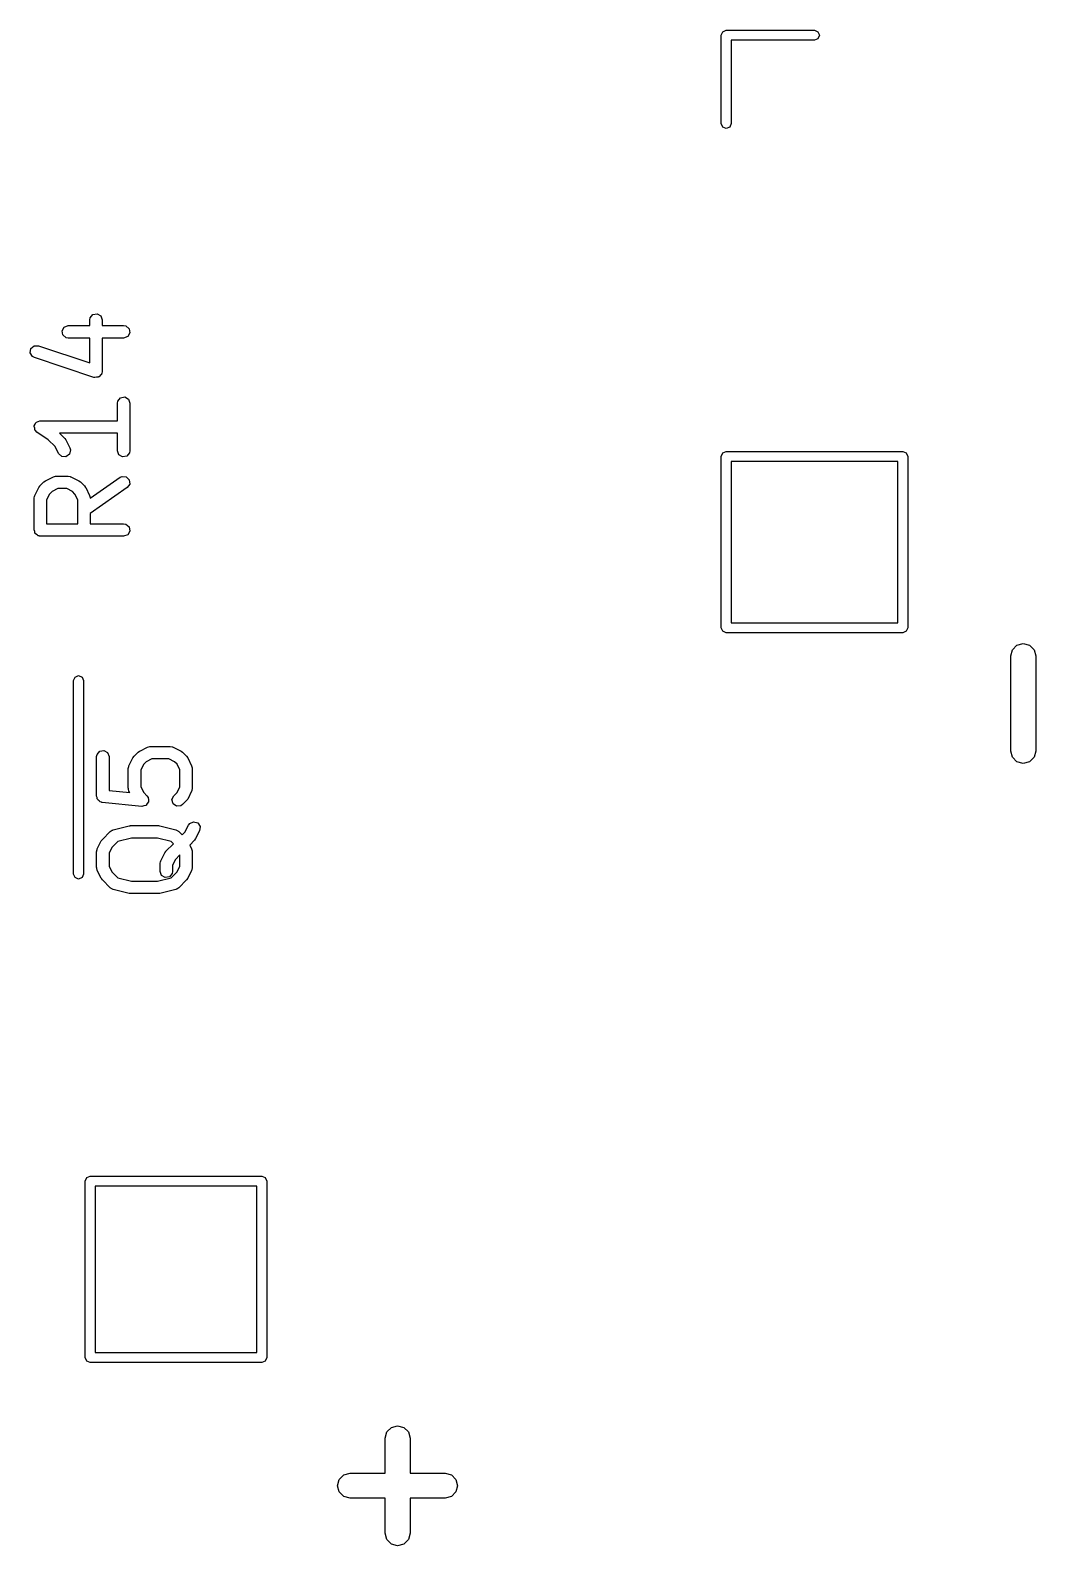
# Model space of a CAD drawing. Extents: x 84 to 170.9, y -102.7 to -57.6.
# Drawn here: x 158.28 to 170.36, y -102.72 to -84.51 of the extents above; entities that cross this region are included whole.
import ezdxf

# ---------------------------------------------------------------- set-up
doc = ezdxf.new("R2010")
doc.units = 0
doc.layers.add('BLACK', color=7, linetype='CONTINUOUS')

msp = doc.modelspace()

# ---------------------------------------------------------------- linework, layer by layer
at = {"layer": 'BLACK', "linetype": 'CONTINUOUS'}
for p, q in [((166.58, -84.57), (166.598, -84.5276)), ((166.58, -85.63), (166.58, -84.57)), ((166.598, -84.5276), (166.64, -84.51)), ((166.64, -84.51), (167.7, -84.51)), ((167.7, -84.63), (166.7, -84.63)), ((166.7, -84.63), (166.7, -85.63)), ((167.7, -84.51), (167.742, -84.5276)), ((167.742, -84.6124), (167.7, -84.63)), ((167.742, -84.5276), (167.76, -84.57)), ((167.76, -84.57), (167.742, -84.6124)), ((166.598, -85.6724), (166.58, -85.63)), ((166.64, -85.69), (166.598, -85.6724)), ((166.682, -85.6724), (166.64, -85.69)), ((166.7, -85.63), (166.682, -85.6724)), ((158.999, -87.9648), (159.032, -87.9255)), ((159.032, -87.9255), (159.082, -87.9166)), ((159.082, -87.9166), (159.126, -87.9423)), ((159.126, -87.9423), (159.144, -87.9905)), ((158.662, -88.1203), (158.688, -88.0759)), ((158.671, -88.1708), (158.662, -88.1203)), ((158.688, -88.0759), (158.736, -88.0583)), ((158.736, -88.0583), (158.994, -88.0583)), ((158.994, -87.9905), (158.999, -87.9648)), ((158.994, -88.0583), (158.994, -87.9905)), ((159.144, -87.9905), (159.144, -88.0583)), ((159.144, -88.0583), (159.402, -88.0583)), ((159.402, -88.0583), (159.428, -88.0629)), ((159.428, -88.0629), (159.467, -88.0958)), ((159.467, -88.0958), (159.476, -88.1464)), ((158.289, -88.3357), (158.327, -88.3017)), ((158.327, -88.3017), (158.378, -88.3003)), ((158.378, -88.3003), (158.994, -88.5055)), ((158.71, -88.2038), (158.671, -88.1708)), ((158.736, -88.2083), (158.71, -88.2038)), ((158.994, -88.2083), (158.736, -88.2083)), ((158.994, -88.5055), (158.994, -88.2083)), ((159.402, -88.2083), (159.144, -88.2083)), ((159.144, -88.2083), (159.144, -88.6095)), ((159.451, -88.1908), (159.402, -88.2083)), ((159.476, -88.1464), (159.451, -88.1908)), ((158.281, -88.3865), (158.289, -88.3357)), ((158.308, -88.4302), (158.281, -88.3865)), ((158.331, -88.4426), (158.308, -88.4302)), ((159.045, -88.6807), (158.331, -88.4426)), ((159.051, -88.6805), (159.045, -88.6807)), ((159.056, -88.6834), (159.051, -88.6805)), ((159.076, -88.6798), (159.056, -88.6834)), ((159.097, -88.6793), (159.076, -88.6798)), ((159.101, -88.6755), (159.097, -88.6793)), ((159.107, -88.6745), (159.101, -88.6755)), ((159.12, -88.6588), (159.107, -88.6745)), ((159.135, -88.6452), (159.12, -88.6588)), ((159.136, -88.6396), (159.135, -88.6452)), ((159.14, -88.6352), (159.136, -88.6396)), ((159.144, -88.6095), (159.14, -88.6352)), ((159.327, -88.9905), (159.332, -88.9648)), ((159.327, -89.2012), (159.327, -88.9905)), ((159.332, -88.9648), (159.365, -88.9255)), ((159.365, -88.9255), (159.415, -88.9166)), ((159.415, -88.9166), (159.46, -88.9423)), ((159.46, -88.9423), (159.477, -88.9905)), ((159.477, -88.9905), (159.477, -89.5619)), ((158.339, -89.2443), (158.348, -89.2244)), ((158.348, -89.2244), (158.352, -89.2225)), ((158.352, -89.2225), (158.354, -89.2187)), ((158.354, -89.2187), (158.375, -89.2113)), ((158.375, -89.2113), (158.394, -89.2016)), ((158.394, -89.2016), (158.398, -89.2027)), ((158.398, -89.2027), (158.402, -89.2012)), ((158.402, -89.2012), (159.327, -89.2012)), ((158.328, -89.2714), (158.329, -89.2674)), ((158.334, -89.2923), (158.328, -89.2714)), ((158.329, -89.2632), (158.339, -89.2443)), ((158.329, -89.2674), (158.329, -89.2632)), ((158.337, -89.3137), (158.334, -89.2923)), ((158.341, -89.3165), (158.337, -89.3137)), ((158.342, -89.3206), (158.341, -89.3165)), ((158.361, -89.3386), (158.342, -89.3206)), ((158.497, -89.4297), (158.361, -89.3386)), ((159.327, -89.3512), (158.631, -89.3512)), ((158.631, -89.3512), (158.694, -89.4136)), ((158.694, -89.4136), (158.706, -89.432)), ((159.327, -89.5619), (159.327, -89.3512)), ((158.579, -89.5111), (158.497, -89.4297)), ((158.621, -89.5954), (158.579, -89.5111)), ((158.658, -89.6307), (158.621, -89.5954)), ((158.706, -89.432), (158.708, -89.4331)), ((158.708, -89.4331), (158.755, -89.5284)), ((158.763, -89.5533), (158.751, -89.6032)), ((158.755, -89.5284), (158.763, -89.5533)), ((159.345, -89.6101), (159.327, -89.5619)), ((159.473, -89.5876), (159.44, -89.6269)), ((159.477, -89.5619), (159.473, -89.5876)), ((166.58, -89.63), (166.598, -89.5876)), ((166.598, -89.5876), (166.64, -89.57)), ((166.64, -89.57), (168.76, -89.57)), ((168.76, -89.57), (168.802, -89.5876)), ((168.802, -89.5876), (168.82, -89.63)), ((158.709, -89.6338), (158.658, -89.6307)), ((158.751, -89.6032), (158.709, -89.6338)), ((159.389, -89.6358), (159.345, -89.6101)), ((159.44, -89.6269), (159.389, -89.6358)), ((166.58, -91.69), (166.58, -89.63)), ((166.7, -89.69), (166.7, -91.63)), ((168.7, -89.69), (166.7, -89.69)), ((168.7, -91.63), (168.7, -89.69)), ((168.82, -89.63), (168.82, -91.69)), ((158.397, -89.9851), (158.445, -89.9374)), ((158.445, -89.9374), (158.463, -89.9246)), ((158.463, -89.9246), (158.464, -89.9234)), ((158.464, -89.9234), (158.559, -89.8758)), ((158.559, -89.8758), (158.584, -89.8683)), ((158.584, -89.8683), (158.589, -89.8694)), ((158.589, -89.8694), (158.593, -89.8679)), ((158.593, -89.8679), (158.736, -89.8679)), ((158.736, -89.8679), (158.761, -89.8724)), ((158.761, -89.8724), (158.765, -89.8753)), ((158.765, -89.8753), (158.769, -89.8758)), ((158.769, -89.8758), (158.864, -89.9234)), ((158.864, -89.9234), (158.883, -89.9368)), ((158.883, -89.9368), (158.884, -89.9374)), ((158.884, -89.9374), (158.932, -89.9851)), ((159.001, -90.1324), (159.359, -89.8814)), ((159.359, -89.8814), (159.383, -89.8704)), ((159.383, -89.8704), (159.434, -89.8749)), ((159.434, -89.8749), (159.47, -89.9112)), ((159.475, -89.9623), (159.445, -90.0043)), ((159.47, -89.9112), (159.475, -89.9623)), ((158.327, -90.1333), (158.332, -90.1077)), ((158.327, -90.5143), (158.327, -90.1333)), ((158.332, -90.1077), (158.335, -90.1042)), ((158.335, -90.0998), (158.383, -90.0046)), ((158.335, -90.1042), (158.335, -90.0998)), ((158.383, -90.0046), (158.396, -89.9865)), ((158.396, -89.9865), (158.397, -89.9851)), ((158.512, -90.0825), (158.477, -90.151)), ((158.542, -90.0521), (158.512, -90.0825)), ((158.611, -90.0179), (158.542, -90.0521)), ((158.718, -90.0179), (158.611, -90.0179)), ((158.787, -90.0521), (158.718, -90.0179)), ((158.817, -90.0825), (158.787, -90.0521)), ((158.851, -90.151), (158.817, -90.0825)), ((158.932, -89.9851), (158.944, -90.0034)), ((158.944, -90.0034), (158.946, -90.0046)), ((158.946, -90.0046), (158.993, -90.0998)), ((158.993, -90.0998), (159.001, -90.1248)), ((159.001, -90.1248), (159, -90.1291)), ((159, -90.1291), (159.001, -90.1324)), ((159.445, -90.0043), (159.001, -90.3152)), ((158.477, -90.151), (158.477, -90.4393)), ((158.851, -90.4393), (158.851, -90.151)), ((159.001, -90.3152), (159.001, -90.4393)), ((158.477, -90.4393), (158.851, -90.4393)), ((159.001, -90.4393), (159.402, -90.4393)), ((159.402, -90.4393), (159.428, -90.4438)), ((159.428, -90.4438), (159.467, -90.4768)), ((159.467, -90.4768), (159.476, -90.5273)), ((158.334, -90.5326), (158.327, -90.5143)), ((158.337, -90.5518), (158.334, -90.5326)), ((158.343, -90.5561), (158.337, -90.5518)), ((158.345, -90.5625), (158.343, -90.5561)), ((158.362, -90.5722), (158.345, -90.5625)), ((158.377, -90.5848), (158.362, -90.5722)), ((158.386, -90.5865), (158.377, -90.5848)), ((158.389, -90.5881), (158.386, -90.5865)), ((158.393, -90.5876), (158.389, -90.5881)), ((158.402, -90.5893), (158.393, -90.5876)), ((159.402, -90.5893), (158.402, -90.5893)), ((159.451, -90.5717), (159.402, -90.5893)), ((159.476, -90.5273), (159.451, -90.5717)), ((166.598, -91.7324), (166.58, -91.69)), ((166.64, -91.75), (166.598, -91.7324)), ((168.76, -91.75), (166.64, -91.75)), ((166.7, -91.63), (168.7, -91.63)), ((168.802, -91.7324), (168.76, -91.75)), ((168.82, -91.69), (168.802, -91.7324)), ((170.057, -92.0286), (170.077, -91.9536)), ((170.077, -91.9536), (170.132, -91.8987)), ((170.132, -91.8987), (170.207, -91.8786)), ((170.207, -91.8786), (170.282, -91.8987)), ((170.282, -91.8987), (170.337, -91.9536)), ((170.337, -91.9536), (170.357, -92.0286)), ((170.057, -93.1714), (170.057, -92.0286)), ((170.357, -92.0286), (170.357, -93.1714)), ((158.8, -92.325), (158.818, -92.2826)), ((158.8, -94.65), (158.8, -92.325)), ((158.818, -92.2826), (158.86, -92.265)), ((158.86, -92.265), (158.902, -92.2826)), ((158.902, -92.2826), (158.92, -92.325)), ((158.92, -92.325), (158.92, -94.65)), ((159.077, -93.2381), (159.082, -93.2124)), ((159.077, -93.7143), (159.077, -93.2381)), ((159.082, -93.2124), (159.115, -93.1731)), ((159.115, -93.1731), (159.165, -93.1642)), ((159.165, -93.1642), (159.21, -93.1899)), ((159.21, -93.1899), (159.227, -93.2381)), ((159.227, -93.2381), (159.227, -93.6464)), ((159.514, -93.2522), (159.527, -93.2342)), ((159.527, -93.2342), (159.528, -93.2327)), ((159.528, -93.2327), (159.576, -93.1851)), ((159.576, -93.1851), (159.594, -93.1722)), ((159.594, -93.1722), (159.595, -93.171)), ((159.595, -93.171), (159.69, -93.1234)), ((159.69, -93.1234), (159.715, -93.116)), ((159.715, -93.116), (159.72, -93.117)), ((159.72, -93.117), (159.724, -93.1155)), ((159.724, -93.1155), (159.962, -93.1155)), ((159.962, -93.1155), (159.988, -93.12)), ((159.988, -93.12), (159.991, -93.1229)), ((159.991, -93.1229), (159.995, -93.1234)), ((159.995, -93.1234), (160.091, -93.171)), ((160.091, -93.171), (160.109, -93.1844)), ((160.109, -93.1844), (160.11, -93.1851)), ((160.11, -93.1851), (160.158, -93.2327)), ((160.158, -93.2327), (160.171, -93.251)), ((170.077, -93.2464), (170.057, -93.1714)), ((170.357, -93.1714), (170.337, -93.2464)), ((159.458, -93.381), (159.463, -93.3553)), ((159.458, -93.619), (159.458, -93.381)), ((159.463, -93.3553), (159.466, -93.3519)), ((159.466, -93.3474), (159.514, -93.2522)), ((159.466, -93.3519), (159.466, -93.3474)), ((159.643, -93.3301), (159.608, -93.3987)), ((159.608, -93.3987), (159.608, -93.6013)), ((159.673, -93.2997), (159.643, -93.3301)), ((159.742, -93.2655), (159.673, -93.2997)), ((159.944, -93.2655), (159.742, -93.2655)), ((160.013, -93.2997), (159.944, -93.2655)), ((160.043, -93.3301), (160.013, -93.2997)), ((160.077, -93.3987), (160.043, -93.3301)), ((160.077, -93.6013), (160.077, -93.3987)), ((160.171, -93.251), (160.172, -93.2522)), ((160.172, -93.2522), (160.219, -93.3474)), ((160.219, -93.3474), (160.227, -93.3724)), ((160.227, -93.3724), (160.226, -93.3767)), ((160.226, -93.3767), (160.227, -93.381)), ((160.227, -93.381), (160.227, -93.619)), ((170.132, -93.3013), (170.077, -93.2464)), ((170.207, -93.3214), (170.132, -93.3013)), ((170.282, -93.3013), (170.207, -93.3214)), ((170.337, -93.2464), (170.282, -93.3013)), ((159.608, -93.6013), (159.643, -93.6699)), ((160.043, -93.6699), (160.077, -93.6013)), ((159.083, -93.7293), (159.077, -93.7143)), ((159.084, -93.7451), (159.083, -93.7293)), ((159.091, -93.7526), (159.084, -93.7451)), ((159.095, -93.7625), (159.091, -93.7526)), ((159.109, -93.7705), (159.095, -93.7625)), ((159.12, -93.7819), (159.109, -93.7705)), ((159.137, -93.7866), (159.12, -93.7819)), ((159.139, -93.7881), (159.137, -93.7866)), ((159.227, -93.6464), (159.476, -93.6712)), ((159.46, -93.6233), (159.458, -93.619)), ((159.459, -93.6276), (159.46, -93.6233)), ((159.466, -93.6526), (159.459, -93.6276)), ((159.476, -93.6712), (159.466, -93.6526)), ((159.643, -93.6699), (159.682, -93.7089)), ((159.682, -93.7089), (159.697, -93.7302)), ((159.701, -93.7822), (159.686, -93.8027)), ((159.697, -93.7302), (159.697, -93.7307)), ((159.697, -93.7307), (159.697, -93.7311)), ((159.697, -93.7311), (159.699, -93.7562)), ((159.699, -93.7562), (159.701, -93.7813)), ((159.701, -93.7813), (159.701, -93.7817)), ((159.701, -93.7817), (159.701, -93.7822)), ((159.982, -93.7554), (160.004, -93.7089)), ((159.996, -93.8049), (159.982, -93.7554)), ((160.004, -93.7089), (160.043, -93.6699)), ((160.158, -93.7673), (160.11, -93.8149)), ((160.172, -93.7478), (160.158, -93.7658)), ((160.158, -93.7658), (160.158, -93.7673)), ((160.219, -93.6526), (160.172, -93.7478)), ((160.22, -93.6481), (160.219, -93.6526)), ((160.223, -93.6447), (160.22, -93.6481)), ((160.227, -93.619), (160.223, -93.6447)), ((159.141, -93.7878), (159.139, -93.7881)), ((159.145, -93.7889), (159.141, -93.7878)), ((159.621, -93.8365), (159.145, -93.7889)), ((159.622, -93.8364), (159.621, -93.8365)), ((159.646, -93.8301), (159.622, -93.8366)), ((159.622, -93.8366), (159.622, -93.8364)), ((159.671, -93.8239), (159.646, -93.8301)), ((159.672, -93.8233), (159.671, -93.8235)), ((159.671, -93.8235), (159.671, -93.8239)), ((159.686, -93.8027), (159.672, -93.8233)), ((160.038, -93.8343), (159.996, -93.8049)), ((160.089, -93.8299), (160.038, -93.8343)), ((160.11, -93.8149), (160.089, -93.8299)), ((159.147, -94.2327), (159.242, -94.1374)), ((159.242, -94.1374), (159.264, -94.1225)), ((159.264, -94.1225), (159.271, -94.1219)), ((159.271, -94.1219), (159.277, -94.1177)), ((159.277, -94.1177), (159.468, -94.0701)), ((159.468, -94.0701), (159.482, -94.069)), ((159.482, -94.069), (159.486, -94.0679)), ((159.486, -94.0679), (159.819, -94.0679)), ((159.819, -94.0679), (159.834, -94.0705)), ((159.834, -94.0705), (159.837, -94.0701)), ((159.837, -94.0701), (160.028, -94.1177)), ((160.028, -94.1177), (160.052, -94.1283)), ((160.052, -94.1283), (160.056, -94.1343)), ((160.056, -94.1343), (160.063, -94.1374)), ((160.063, -94.1374), (160.105, -94.1796)), ((160.105, -94.1796), (160.138, -94.146)), ((160.138, -94.146), (160.181, -94.0617)), ((160.181, -94.0617), (160.196, -94.0408)), ((160.196, -94.0408), (160.243, -94.0204)), ((160.243, -94.0204), (160.292, -94.035)), ((160.315, -94.1288), (160.267, -94.224)), ((160.292, -94.035), (160.321, -94.0778)), ((160.321, -94.0778), (160.315, -94.1288)), ((159.085, -94.3474), (159.133, -94.2522)), ((159.133, -94.2522), (159.146, -94.2342)), ((159.146, -94.2342), (159.147, -94.2327)), ((159.262, -94.3301), (159.227, -94.3987)), ((159.334, -94.2582), (159.262, -94.3301)), ((159.495, -94.2179), (159.334, -94.2582)), ((159.81, -94.2179), (159.495, -94.2179)), ((159.971, -94.2582), (159.81, -94.2179)), ((159.909, -94.3755), (159.999, -94.2857)), ((159.999, -94.2857), (159.971, -94.2582)), ((160.253, -94.2435), (160.196, -94.3005)), ((160.196, -94.3005), (160.219, -94.3474)), ((160.254, -94.242), (160.253, -94.2435)), ((160.267, -94.224), (160.254, -94.242)), ((159.077, -94.381), (159.082, -94.3553)), ((159.077, -94.5714), (159.077, -94.381)), ((159.082, -94.3553), (159.085, -94.3519)), ((159.085, -94.3519), (159.085, -94.3474)), ((159.227, -94.3987), (159.227, -94.5537)), ((159.839, -94.5238), (159.844, -94.4982)), ((159.844, -94.4982), (159.847, -94.4947)), ((159.847, -94.4903), (159.895, -94.395)), ((159.847, -94.4947), (159.847, -94.4903)), ((159.895, -94.395), (159.908, -94.377)), ((159.908, -94.377), (159.909, -94.3755)), ((160.024, -94.473), (159.989, -94.5415)), ((160.077, -94.4192), (160.024, -94.473)), ((160.077, -94.5537), (160.077, -94.4192)), ((160.219, -94.3474), (160.227, -94.3724)), ((160.227, -94.3724), (160.226, -94.3767)), ((160.226, -94.3767), (160.227, -94.381)), ((160.227, -94.381), (160.227, -94.5714)), ((158.818, -94.6924), (158.8, -94.65)), ((158.86, -94.71), (158.818, -94.6924)), ((158.902, -94.6924), (158.86, -94.71)), ((158.92, -94.65), (158.902, -94.6924)), ((159.079, -94.5756), (159.077, -94.5714)), ((159.078, -94.58), (159.079, -94.5756)), ((159.085, -94.605), (159.078, -94.58)), ((159.133, -94.7002), (159.085, -94.605)), ((159.227, -94.5537), (159.262, -94.6222)), ((159.262, -94.6222), (159.334, -94.6942)), ((159.334, -94.6942), (159.495, -94.7345)), ((159.81, -94.7345), (159.971, -94.6942)), ((159.839, -94.619), (159.839, -94.5238)), ((159.857, -94.6673), (159.839, -94.619)), ((159.901, -94.6929), (159.857, -94.6673)), ((159.952, -94.684), (159.901, -94.6929)), ((159.985, -94.6447), (159.952, -94.684)), ((159.971, -94.6942), (160.043, -94.6222)), ((159.989, -94.619), (159.985, -94.6447)), ((159.989, -94.5415), (159.989, -94.619)), ((160.043, -94.6222), (160.077, -94.5537)), ((160.219, -94.605), (160.172, -94.7002)), ((160.22, -94.6005), (160.219, -94.605)), ((160.223, -94.5971), (160.22, -94.6005)), ((160.227, -94.5714), (160.223, -94.5971)), ((159.134, -94.7013), (159.133, -94.7002)), ((159.147, -94.7197), (159.134, -94.7013)), ((159.242, -94.8149), (159.147, -94.7197)), ((159.249, -94.8181), (159.242, -94.8149)), ((159.253, -94.8241), (159.249, -94.8181)), ((159.277, -94.8347), (159.253, -94.8241)), ((159.468, -94.8823), (159.277, -94.8347)), ((159.495, -94.7345), (159.81, -94.7345)), ((160.028, -94.8347), (159.837, -94.8823)), ((160.034, -94.8305), (160.028, -94.8347)), ((160.041, -94.8299), (160.034, -94.8305)), ((160.063, -94.8149), (160.041, -94.8299)), ((160.158, -94.7197), (160.063, -94.8149)), ((160.172, -94.7002), (160.158, -94.7182)), ((160.158, -94.7182), (160.158, -94.7197)), ((159.471, -94.8819), (159.468, -94.8823)), ((159.486, -94.8845), (159.471, -94.8819)), ((159.819, -94.8845), (159.486, -94.8845)), ((159.822, -94.8833), (159.819, -94.8845)), ((159.837, -94.8823), (159.822, -94.8833)), ((158.94, -98.34), (158.958, -98.2976)), ((158.958, -98.2976), (159, -98.28)), ((159, -98.28), (161.06, -98.28)), ((161.06, -98.28), (161.102, -98.2976)), ((161.102, -98.2976), (161.12, -98.34)), ((158.94, -100.46), (158.94, -98.34)), ((159.06, -98.4), (159.06, -100.4)), ((161, -98.4), (159.06, -98.4)), ((161, -100.4), (161, -98.4)), ((161.12, -98.34), (161.12, -100.46)), ((158.958, -100.502), (158.94, -100.46)), ((159, -100.52), (158.958, -100.502)), ((161.06, -100.52), (159, -100.52)), ((159.06, -100.4), (161, -100.4)), ((161.102, -100.502), (161.06, -100.52)), ((161.12, -100.46), (161.102, -100.502)), ((162.543, -101.429), (162.563, -101.354)), ((162.543, -101.85), (162.543, -101.429)), ((162.563, -101.354), (162.618, -101.299)), ((162.618, -101.299), (162.693, -101.279)), ((162.693, -101.279), (162.768, -101.299)), ((162.768, -101.299), (162.823, -101.354)), ((162.823, -101.354), (162.843, -101.429)), ((162.843, -101.429), (162.843, -101.85)), ((161.971, -102), (161.992, -101.925)), ((161.992, -101.925), (162.046, -101.87)), ((162.046, -101.87), (162.121, -101.85)), ((162.121, -101.85), (162.543, -101.85)), ((162.843, -101.85), (163.264, -101.85)), ((163.264, -101.85), (163.339, -101.87)), ((163.339, -101.87), (163.394, -101.925)), ((163.394, -101.925), (163.414, -102)), ((161.992, -102.075), (161.971, -102)), ((162.046, -102.13), (161.992, -102.075)), ((162.121, -102.15), (162.046, -102.13)), ((162.543, -102.15), (162.121, -102.15)), ((162.543, -102.571), (162.543, -102.15)), ((163.264, -102.15), (162.843, -102.15)), ((162.843, -102.15), (162.843, -102.571)), ((163.339, -102.13), (163.264, -102.15)), ((163.394, -102.075), (163.339, -102.13)), ((163.414, -102), (163.394, -102.075)), ((162.563, -102.646), (162.543, -102.571)), ((162.618, -102.701), (162.563, -102.646)), ((162.693, -102.721), (162.618, -102.701)), ((162.768, -102.701), (162.693, -102.721)), ((162.823, -102.646), (162.768, -102.701)), ((162.843, -102.571), (162.823, -102.646))]:
    msp.add_line(p, q, dxfattribs=at)

doc.saveas('drawing.dxf')
